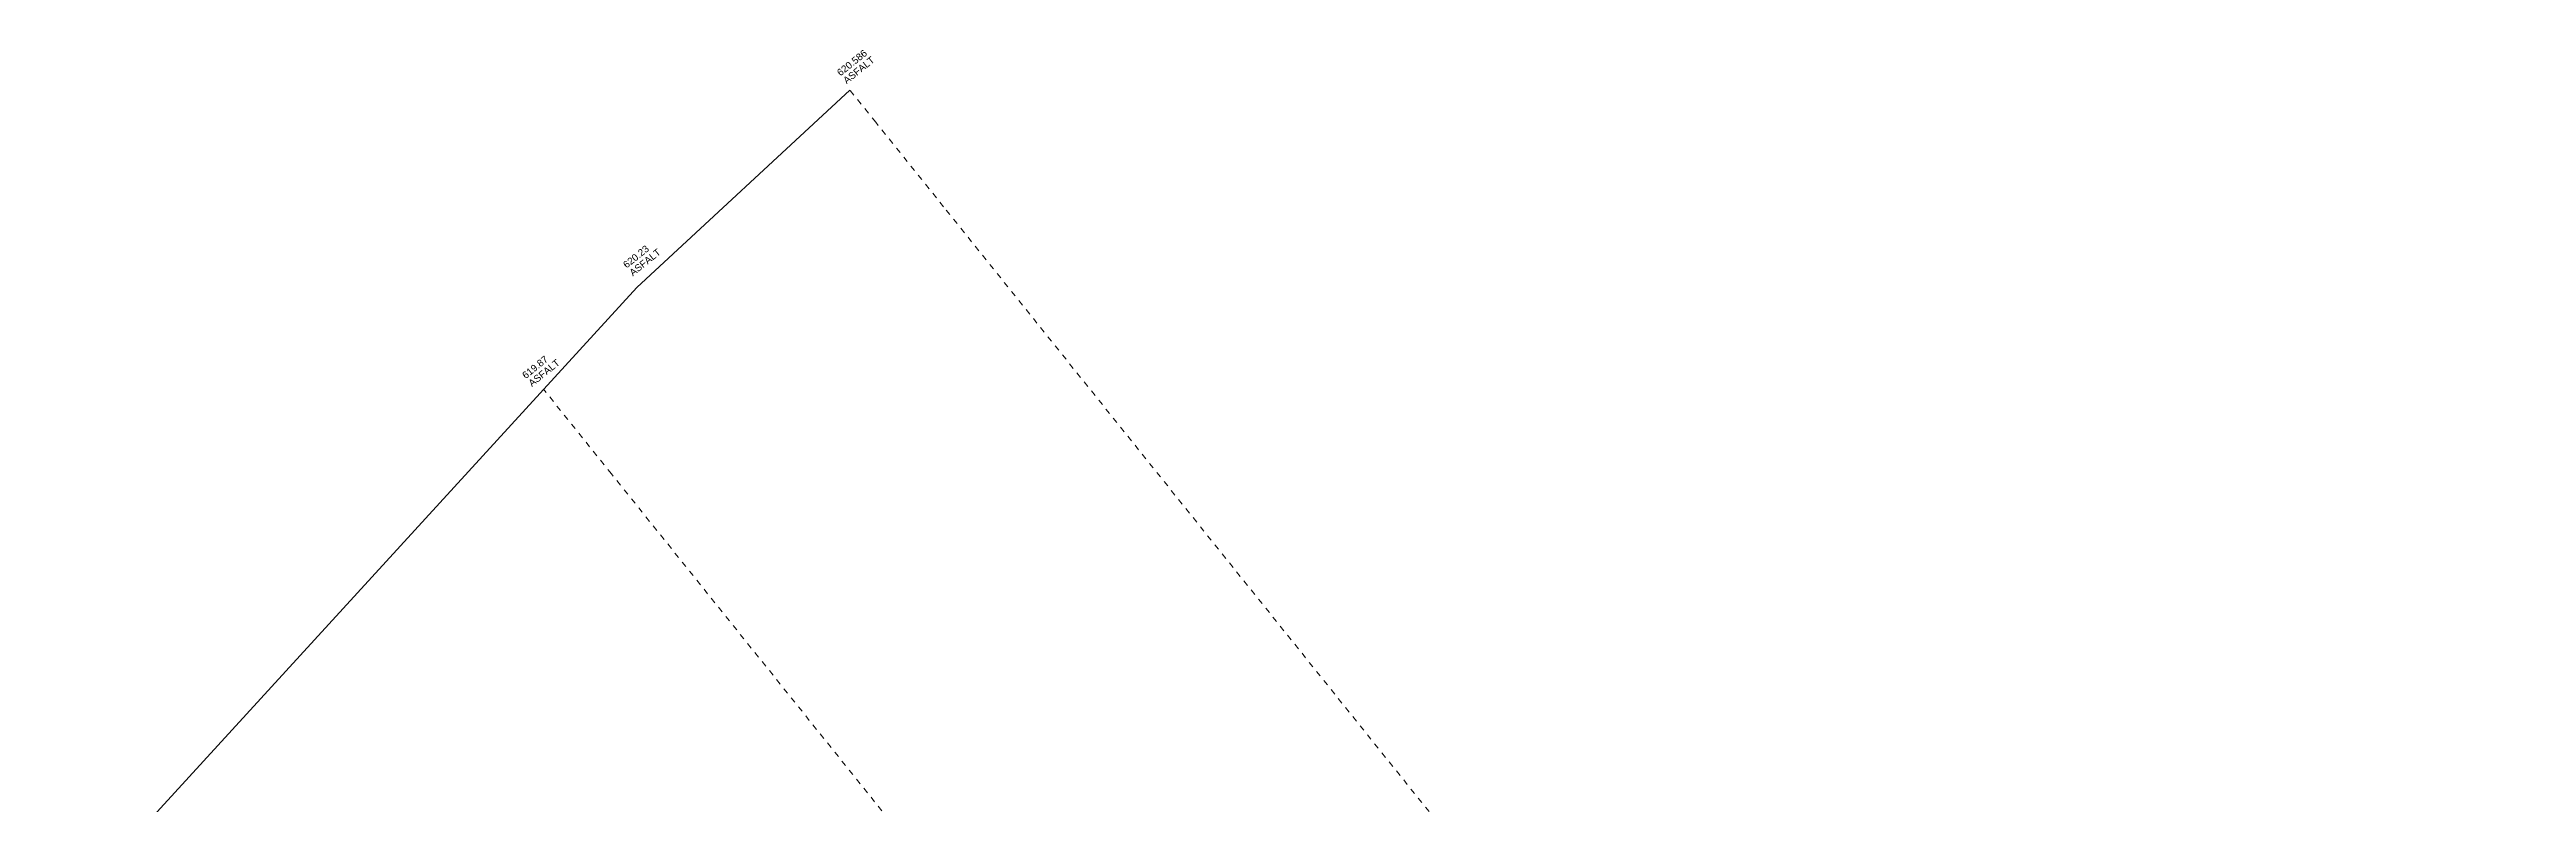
# Model space of a CAD drawing. Header units: metres. Extents: x 7511886 to 7512132, y 4692231 to 4692550.
# Drawn here: x 7511937.83 to 7511980.56, y 4692390.9 to 4692403.91 of the extents above; entities that cross this region are included whole.
import ezdxf

# ---------------------------------------------------------------- set-up
doc = ezdxf.new("R2010")
doc.units = ezdxf.units.M
doc.linetypes.add('DASHED', pattern=[0.75, 0.5, -0.25])
doc.layers.add('Drawing & Figure_Pen_No__108', color=7, linetype='Continuous', lineweight=13, true_color=0xfd8379)
doc.layers.add('Drawing & Figure_Pen_No__86', color=7, linetype='Continuous', lineweight=20, true_color=0x5555ff)
doc.layers.add('Drawing & Figure_Pen_No__55', color=214, linetype='Continuous', lineweight=25)
doc.layers.add('rruga_projekt_betimi', color=110, linetype='Continuous', lineweight=0)
doc.styles.add('GENERATED_STYLE_1', font='arialbd.ttf')

# ---------------------------------------------------------------- blocks, each defined once
blk = doc.blocks.new('A$C3BCD52F3')
at = {"layer": 'Drawing & Figure_Pen_No__108', "color": 11, "linetype": 'DASHED', "lineweight": 13, "true_color": 0xfd8379, "flags": 128}
for points in [[(76389, 50702), (76389, 101152)], [(83739, 55580), (83739, 101152)]]:
    blk.add_lwpolyline(points, dxfattribs=at)
at = {"layer": 'Drawing & Figure_Pen_No__86', "color": 173, "linetype": 'Continuous', "lineweight": 20, "true_color": 0x5555ff, "flags": 128}
blk.add_lwpolyline([(83739, 103732), (78739, 103382), (63915, 101102)], dxfattribs=at)
at = {"layer": 'Drawing & Figure_Pen_No__86', "color": 173, "linetype": 'DASHED', "lineweight": 20, "true_color": 0x5555ff, "flags": 128}
for points in [[(83739, 103022), (83739, 103732)], [(76389, 101152), (76389, 103021)], [(83739, 101152), (83739, 103022)]]:
    blk.add_lwpolyline(points, dxfattribs=at)
at = {"layer": 'Drawing & Figure_Pen_No__55', "color": 214, "linetype": 'Continuous', "lineweight": 25, "char_height": 120, "attachment_point": 7, "style": 'GENERATED_STYLE_1'}
for s, insert in [('\\A1;{\\fArial|b0|i0|c0|p34;620.23}', (78808, 103744)), ('\\A1;{\\fArial|b0|i0|c0|p34;ASFALT}', (83758, 103844)), ('\\A1;{\\fArial|b0|i0|c0|p34;620.586}', (83758, 104016)), ('\\A1;{\\fArial|b0|i0|c0|p34;619.87}', (76257, 103349)), ('\\A1;{\\fArial|b0|i0|c0|p34;ASFALT}', (78808, 103571)), ('\\A1;{\\fArial|b0|i0|c0|p34;ASFALT}', (76257, 103176))]:
    blk.add_mtext(s, dxfattribs=dict(at, insert=insert))

msp = doc.modelspace()

# ---------------------------------------------------------------- block references
at = {"layer": 'rruga_projekt_betimi', "xscale": 0.001, "yscale": 0.001, "zscale": 0.001, "rotation": 38.77602069494476}
msp.add_blockref('A$C3BCD52F3', (7511951.322, 4692269.896, 609.752), dxfattribs=at)

doc.saveas('drawing.dxf')
